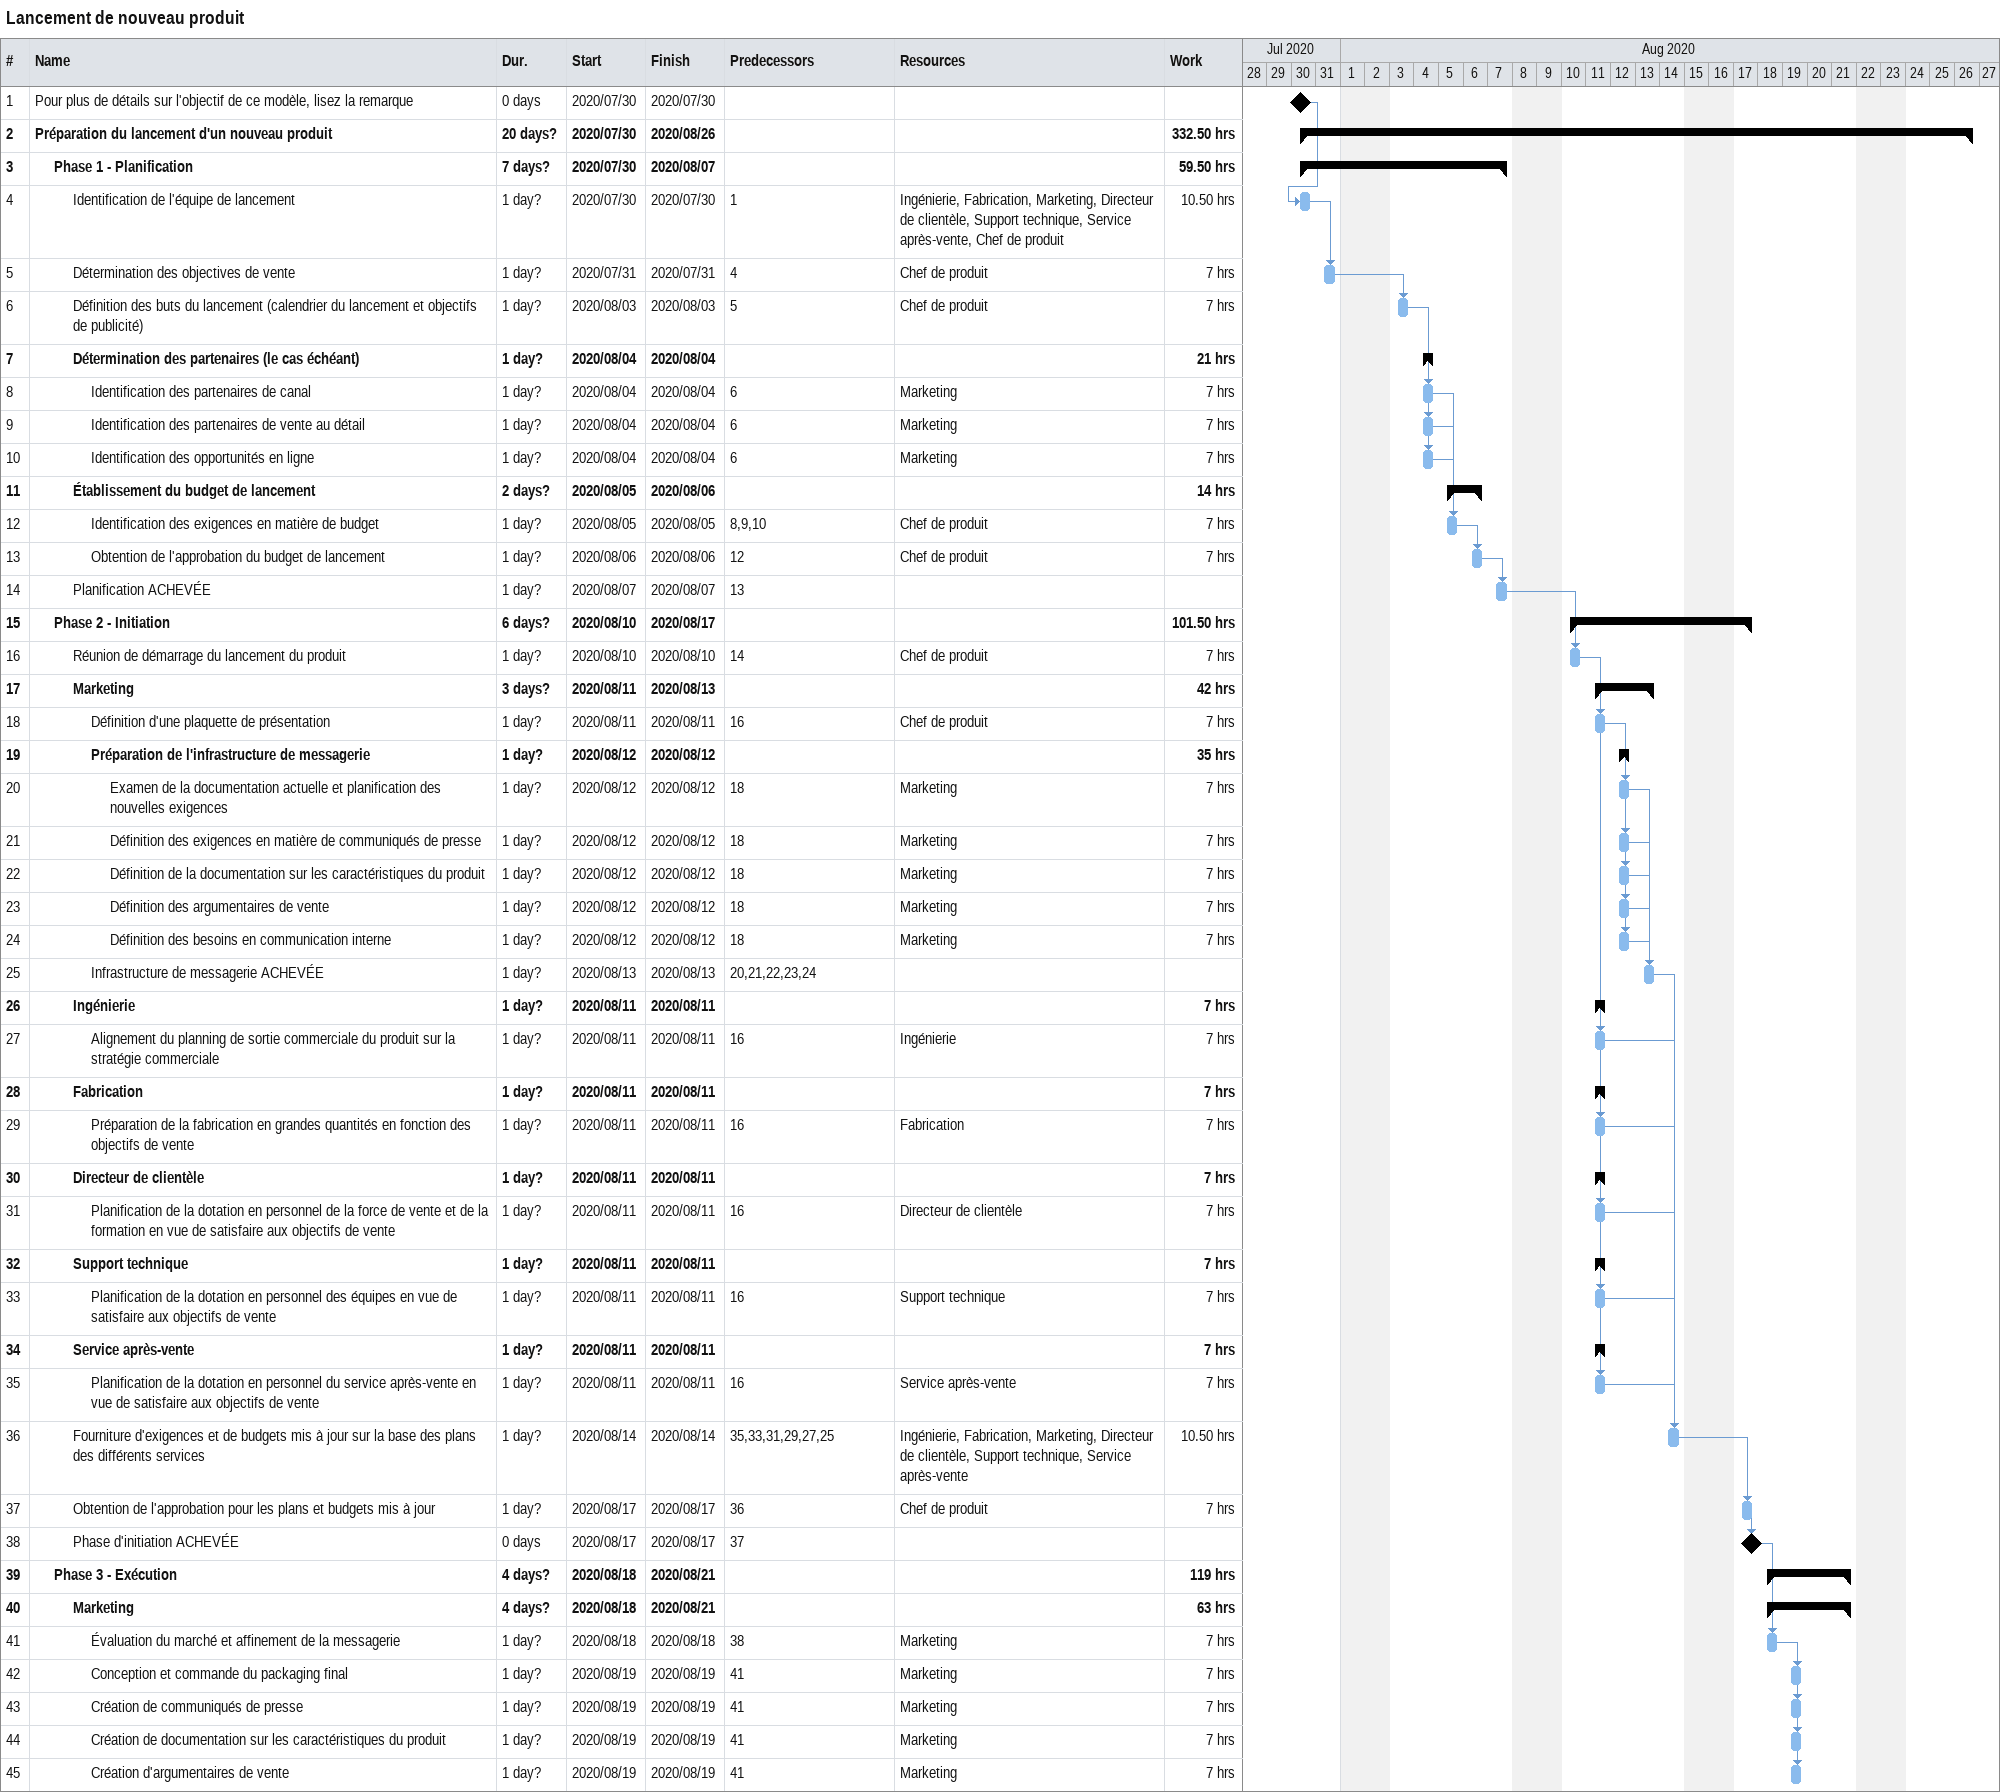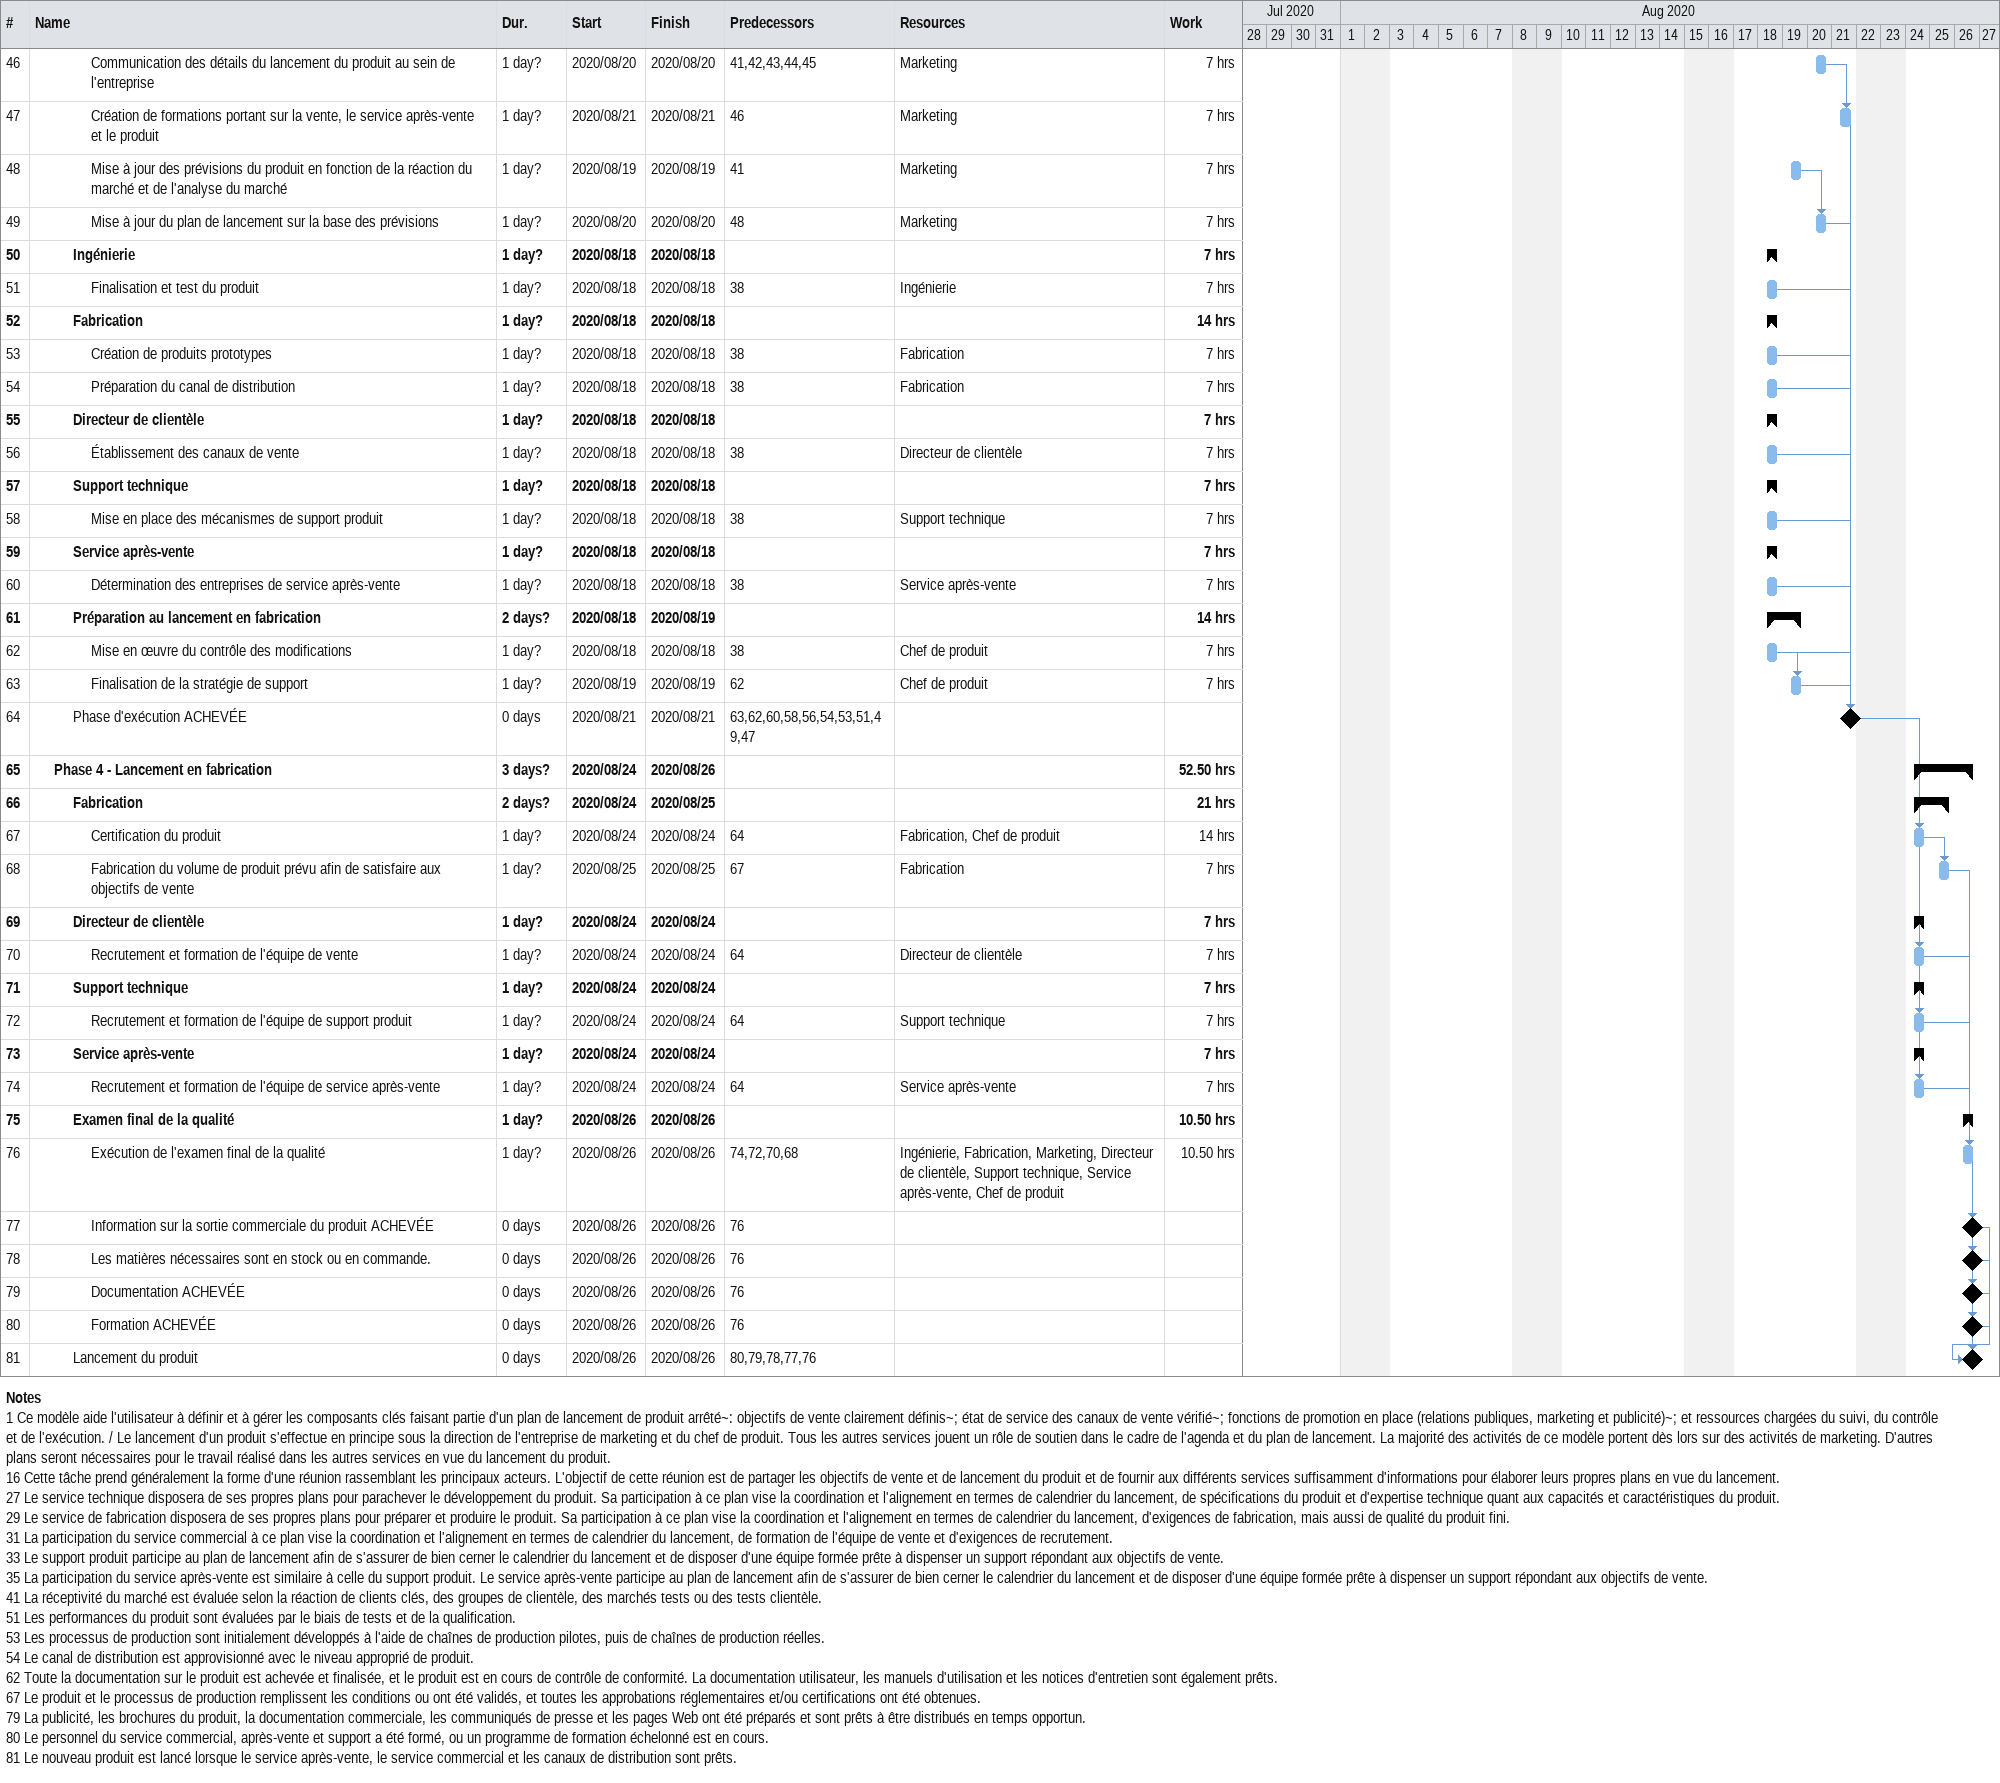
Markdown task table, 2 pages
Lancement de nouveau produit

| ID | Level | Task | Duration | Start | Finish | Predecessors | Resources | Work (h) |
|---|---|---|---|---|---|---|---|---|
| 1 | 1 | Pour plus de détails sur l'objectif de ce modèle, lisez la remarque | 0d | 2020-07-30 | 2020-07-30 |  |  |  |
| 2 | 1 | **Préparation du lancement d'un nouveau produit** | 20d? | 2020-07-30 | 2020-08-26 |  |  | 332.50 |
| 3 | 2 | **Phase 1 - Planification** | 7d? | 2020-07-30 | 2020-08-07 |  |  | 59.50 |
| 4 | 3 | Identification de l'équipe de lancement | 1d? | 2020-07-30 | 2020-07-30 | 1 | Ingénierie, Fabrication, Marketing, Directeur de clientèle, Support technique, Service après-vente, Chef de produit | 10.50 |
| 5 | 3 | Détermination des objectives de vente | 1d? | 2020-07-31 | 2020-07-31 | 4 | Chef de produit | 7 |
| 6 | 3 | Définition des buts du lancement (calendrier du lancement et objectifs de publicité) | 1d? | 2020-08-03 | 2020-08-03 | 5 | Chef de produit | 7 |
| 7 | 3 | **Détermination des partenaires (le cas échéant)** | 1d? | 2020-08-04 | 2020-08-04 |  |  | 21 |
| 8 | 4 | Identification des partenaires de canal | 1d? | 2020-08-04 | 2020-08-04 | 6 | Marketing | 7 |
| 9 | 4 | Identification des partenaires de vente au détail | 1d? | 2020-08-04 | 2020-08-04 | 6 | Marketing | 7 |
| 10 | 4 | Identification des opportunités en ligne | 1d? | 2020-08-04 | 2020-08-04 | 6 | Marketing | 7 |
| 11 | 3 | **Établissement du budget de lancement** | 2d? | 2020-08-05 | 2020-08-06 |  |  | 14 |
| 12 | 4 | Identification des exigences en matière de budget | 1d? | 2020-08-05 | 2020-08-05 | 8, 9, 10 | Chef de produit | 7 |
| 13 | 4 | Obtention de l'approbation du budget de lancement | 1d? | 2020-08-06 | 2020-08-06 | 12 | Chef de produit | 7 |
| 14 | 3 | Planification ACHEVÉE | 1d? | 2020-08-07 | 2020-08-07 | 13 |  |  |
| 15 | 2 | **Phase 2 - Initiation** | 6d? | 2020-08-10 | 2020-08-17 |  |  | 101.50 |
| 16 | 3 | Réunion de démarrage du lancement du produit | 1d? | 2020-08-10 | 2020-08-10 | 14 | Chef de produit | 7 |
| 17 | 3 | **Marketing** | 3d? | 2020-08-11 | 2020-08-13 |  |  | 42 |
| 18 | 4 | Définition d'une plaquette de présentation | 1d? | 2020-08-11 | 2020-08-11 | 16 | Chef de produit | 7 |
| 19 | 4 | **Préparation de l'infrastructure de messagerie** | 1d? | 2020-08-12 | 2020-08-12 |  |  | 35 |
| 20 | 5 | Examen de la documentation actuelle et planification des nouvelles exigences | 1d? | 2020-08-12 | 2020-08-12 | 18 | Marketing | 7 |
| 21 | 5 | Définition des exigences en matière de communiqués de presse | 1d? | 2020-08-12 | 2020-08-12 | 18 | Marketing | 7 |
| 22 | 5 | Définition de la documentation sur les caractéristiques du produit | 1d? | 2020-08-12 | 2020-08-12 | 18 | Marketing | 7 |
| 23 | 5 | Définition des argumentaires de vente | 1d? | 2020-08-12 | 2020-08-12 | 18 | Marketing | 7 |
| 24 | 5 | Définition des besoins en communication interne | 1d? | 2020-08-12 | 2020-08-12 | 18 | Marketing | 7 |
| 25 | 4 | Infrastructure de messagerie ACHEVÉE | 1d? | 2020-08-13 | 2020-08-13 | 20, 21, 22, 23, 24 |  |  |
| 26 | 3 | **Ingénierie** | 1d? | 2020-08-11 | 2020-08-11 |  |  | 7 |
| 27 | 4 | Alignement du planning de sortie commerciale du produit sur la stratégie commerciale | 1d? | 2020-08-11 | 2020-08-11 | 16 | Ingénierie | 7 |
| 28 | 3 | **Fabrication** | 1d? | 2020-08-11 | 2020-08-11 |  |  | 7 |
| 29 | 4 | Préparation de la fabrication en grandes quantités en fonction des objectifs de vente | 1d? | 2020-08-11 | 2020-08-11 | 16 | Fabrication | 7 |
| 30 | 3 | **Directeur de clientèle** | 1d? | 2020-08-11 | 2020-08-11 |  |  | 7 |
| 31 | 4 | Planification de la dotation en personnel de la force de vente et de la formation en vue de satisfaire aux objectifs de vente | 1d? | 2020-08-11 | 2020-08-11 | 16 | Directeur de clientèle | 7 |
| 32 | 3 | **Support technique** | 1d? | 2020-08-11 | 2020-08-11 |  |  | 7 |
| 33 | 4 | Planification de la dotation en personnel des équipes en vue de satisfaire aux objectifs de vente | 1d? | 2020-08-11 | 2020-08-11 | 16 | Support technique | 7 |
| 34 | 3 | **Service après-vente** | 1d? | 2020-08-11 | 2020-08-11 |  |  | 7 |
| 35 | 4 | Planification de la dotation en personnel du service après-vente en vue de satisfaire aux objectifs de vente | 1d? | 2020-08-11 | 2020-08-11 | 16 | Service après-vente | 7 |
| 36 | 3 | Fourniture d'exigences et de budgets mis à jour sur la base des plans des différents services | 1d? | 2020-08-14 | 2020-08-14 | 35, 33, 31, 29, 27, 25 | Ingénierie, Fabrication, Marketing, Directeur de clientèle, Support technique, Service après-vente | 10.50 |
| 37 | 3 | Obtention de l'approbation pour les plans et budgets mis à jour | 1d? | 2020-08-17 | 2020-08-17 | 36 | Chef de produit | 7 |
| 38 | 3 | Phase d'initiation ACHEVÉE | 0d | 2020-08-17 | 2020-08-17 | 37 |  |  |
| 39 | 2 | **Phase 3 - Exécution** | 4d? | 2020-08-18 | 2020-08-21 |  |  | 119 |
| 40 | 3 | **Marketing** | 4d? | 2020-08-18 | 2020-08-21 |  |  | 63 |
| 41 | 4 | Évaluation du marché et affinement de la messagerie | 1d? | 2020-08-18 | 2020-08-18 | 38 | Marketing | 7 |
| 42 | 4 | Conception et commande du packaging final | 1d? | 2020-08-19 | 2020-08-19 | 41 | Marketing | 7 |
| 43 | 4 | Création de communiqués de presse | 1d? | 2020-08-19 | 2020-08-19 | 41 | Marketing | 7 |
| 44 | 4 | Création de documentation sur les caractéristiques du produit | 1d? | 2020-08-19 | 2020-08-19 | 41 | Marketing | 7 |
| 45 | 4 | Création d'argumentaires de vente | 1d? | 2020-08-19 | 2020-08-19 | 41 | Marketing | 7 |
| 46 | 4 | Communication des détails du lancement du produit au sein de l'entreprise | 1d? | 2020-08-20 | 2020-08-20 | 41, 42, 43, 44, 45 | Marketing | 7 |
| 47 | 4 | Création de formations portant sur la vente, le service après-vente et le produit | 1d? | 2020-08-21 | 2020-08-21 | 46 | Marketing | 7 |
| 48 | 4 | Mise à jour des prévisions du produit en fonction de la réaction du marché et de l'analyse du marché | 1d? | 2020-08-19 | 2020-08-19 | 41 | Marketing | 7 |
| 49 | 4 | Mise à jour du plan de lancement sur la base des prévisions | 1d? | 2020-08-20 | 2020-08-20 | 48 | Marketing | 7 |
| 50 | 3 | **Ingénierie** | 1d? | 2020-08-18 | 2020-08-18 |  |  | 7 |
| 51 | 4 | Finalisation et test du produit | 1d? | 2020-08-18 | 2020-08-18 | 38 | Ingénierie | 7 |
| 52 | 3 | **Fabrication** | 1d? | 2020-08-18 | 2020-08-18 |  |  | 14 |
| 53 | 4 | Création de produits prototypes | 1d? | 2020-08-18 | 2020-08-18 | 38 | Fabrication | 7 |
| 54 | 4 | Préparation du canal de distribution | 1d? | 2020-08-18 | 2020-08-18 | 38 | Fabrication | 7 |
| 55 | 3 | **Directeur de clientèle** | 1d? | 2020-08-18 | 2020-08-18 |  |  | 7 |
| 56 | 4 | Établissement des canaux de vente | 1d? | 2020-08-18 | 2020-08-18 | 38 | Directeur de clientèle | 7 |
| 57 | 3 | **Support technique** | 1d? | 2020-08-18 | 2020-08-18 |  |  | 7 |
| 58 | 4 | Mise en place des mécanismes de support produit | 1d? | 2020-08-18 | 2020-08-18 | 38 | Support technique | 7 |
| 59 | 3 | **Service après-vente** | 1d? | 2020-08-18 | 2020-08-18 |  |  | 7 |
| 60 | 4 | Détermination des entreprises de service après-vente | 1d? | 2020-08-18 | 2020-08-18 | 38 | Service après-vente | 7 |
| 61 | 3 | **Préparation au lancement en fabrication** | 2d? | 2020-08-18 | 2020-08-19 |  |  | 14 |
| 62 | 4 | Mise en œuvre du contrôle des modifications | 1d? | 2020-08-18 | 2020-08-18 | 38 | Chef de produit | 7 |
| 63 | 4 | Finalisation de la stratégie de support | 1d? | 2020-08-19 | 2020-08-19 | 62 | Chef de produit | 7 |
| 64 | 3 | Phase d'exécution ACHEVÉE | 0d | 2020-08-21 | 2020-08-21 | 63, 62, 60, 58, 56, 54, 53, 51, 49, 47 |  |  |
| 65 | 2 | **Phase 4 - Lancement en fabrication** | 3d? | 2020-08-24 | 2020-08-26 |  |  | 52.50 |
| 66 | 3 | **Fabrication** | 2d? | 2020-08-24 | 2020-08-25 |  |  | 21 |
| 67 | 4 | Certification du produit | 1d? | 2020-08-24 | 2020-08-24 | 64 | Fabrication, Chef de produit | 14 |
| 68 | 4 | Fabrication du volume de produit prévu afin de satisfaire aux objectifs de vente | 1d? | 2020-08-25 | 2020-08-25 | 67 | Fabrication | 7 |
| 69 | 3 | **Directeur de clientèle** | 1d? | 2020-08-24 | 2020-08-24 |  |  | 7 |
| 70 | 4 | Recrutement et formation de l'équipe de vente | 1d? | 2020-08-24 | 2020-08-24 | 64 | Directeur de clientèle | 7 |
| 71 | 3 | **Support technique** | 1d? | 2020-08-24 | 2020-08-24 |  |  | 7 |
| 72 | 4 | Recrutement et formation de l'équipe de support produit | 1d? | 2020-08-24 | 2020-08-24 | 64 | Support technique | 7 |
| 73 | 3 | **Service après-vente** | 1d? | 2020-08-24 | 2020-08-24 |  |  | 7 |
| 74 | 4 | Recrutement et formation de l'équipe de service après-vente | 1d? | 2020-08-24 | 2020-08-24 | 64 | Service après-vente | 7 |
| 75 | 3 | **Examen final de la qualité** | 1d? | 2020-08-26 | 2020-08-26 |  |  | 10.50 |
| 76 | 4 | Exécution de l'examen final de la qualité | 1d? | 2020-08-26 | 2020-08-26 | 74, 72, 70, 68 | Ingénierie, Fabrication, Marketing, Directeur de clientèle, Support technique, Service après-vente, Chef de produit | 10.50 |
| 77 | 4 | Information sur la sortie commerciale du produit ACHEVÉE | 0d | 2020-08-26 | 2020-08-26 | 76 |  |  |
| 78 | 4 | Les matières nécessaires sont en stock ou en commande. | 0d | 2020-08-26 | 2020-08-26 | 76 |  |  |
| 79 | 4 | Documentation ACHEVÉE | 0d | 2020-08-26 | 2020-08-26 | 76 |  |  |
| 80 | 4 | Formation ACHEVÉE | 0d | 2020-08-26 | 2020-08-26 | 76 |  |  |
| 81 | 3 | Lancement du produit | 0d | 2020-08-26 | 2020-08-26 | 80, 79, 78, 77, 76 |  |  |

Notes
- 1: Ce modèle aide l'utilisateur à définir et à gérer les composants clés faisant partie d'un plan de lancement de produit arrêté~: objectifs de vente clairement définis~; état de service des canaux de vente vérifié~; fonctions de promotion en place (relations publiques, marketing et publicité)~; et ressources chargées du suivi, du contrôle et de l'exécution. / Le lancement d'un produit s'effectue en principe sous la direction de l'entreprise de marketing et du chef de produit. Tous les autres services jouent un rôle de soutien dans le cadre de l'agenda et du plan de lancement. La majorité des activités de ce modèle portent dès lors sur des activités de marketing. D'autres plans seront nécessaires pour le travail réalisé dans les autres services en vue du lancement du produit.
- 16: Cette tâche prend généralement la forme d'une réunion rassemblant les principaux acteurs. L'objectif de cette réunion est de partager les objectifs de vente et de lancement du produit et de fournir aux différents services suffisamment d'informations pour élaborer leurs propres plans en vue du lancement.
- 27: Le service technique disposera de ses propres plans pour parachever le développement du produit. Sa participation à ce plan vise la coordination et l'alignement en termes de calendrier du lancement, de spécifications du produit et d'expertise technique quant aux capacités et caractéristiques du produit.
- 29: Le service de fabrication disposera de ses propres plans pour préparer et produire le produit. Sa participation à ce plan vise la coordination et l'alignement en termes de calendrier du lancement, d'exigences de fabrication, mais aussi de qualité du produit fini.
- 31: La participation du service commercial à ce plan vise la coordination et l'alignement en termes de calendrier du lancement, de formation de l'équipe de vente et d'exigences de recrutement.
- 33: Le support produit participe au plan de lancement afin de s'assurer de bien cerner le calendrier du lancement et de disposer d'une équipe formée prête à dispenser un support répondant aux objectifs de vente.
- 35: La participation du service après-vente est similaire à celle du support produit. Le service après-vente participe au plan de lancement afin de s'assurer de bien cerner le calendrier du lancement et de disposer d'une équipe formée prête à dispenser un support répondant aux objectifs de vente.
- 41: La réceptivité du marché est évaluée selon la réaction de clients clés, des groupes de clientèle, des marchés tests ou des tests clientèle.
- 51: Les performances du produit sont évaluées par le biais de tests et de la qualification.
- 53: Les processus de production sont initialement développés à l'aide de chaînes de production pilotes, puis de chaînes de production réelles.
- 54: Le canal de distribution est approvisionné avec le niveau approprié de produit.
- 62: Toute la documentation sur le produit est achevée et finalisée, et le produit est en cours de contrôle de conformité. La documentation utilisateur, les manuels d'utilisation et les notices d'entretien sont également prêts.
- 67: Le produit et le processus de production remplissent les conditions ou ont été validés, et toutes les approbations réglementaires et/ou certifications ont été obtenues.
- 79: La publicité, les brochures du produit, la documentation commerciale, les communiqués de presse et les pages Web ont été préparés et sont prêts à être distribués en temps opportun.
- 80: Le personnel du service commercial, après-vente et support a été formé, ou un programme de formation échelonné est en cours.
- 81: Le nouveau produit est lancé lorsque le service après-vente, le service commercial et les canaux de distribution sont prêts.
